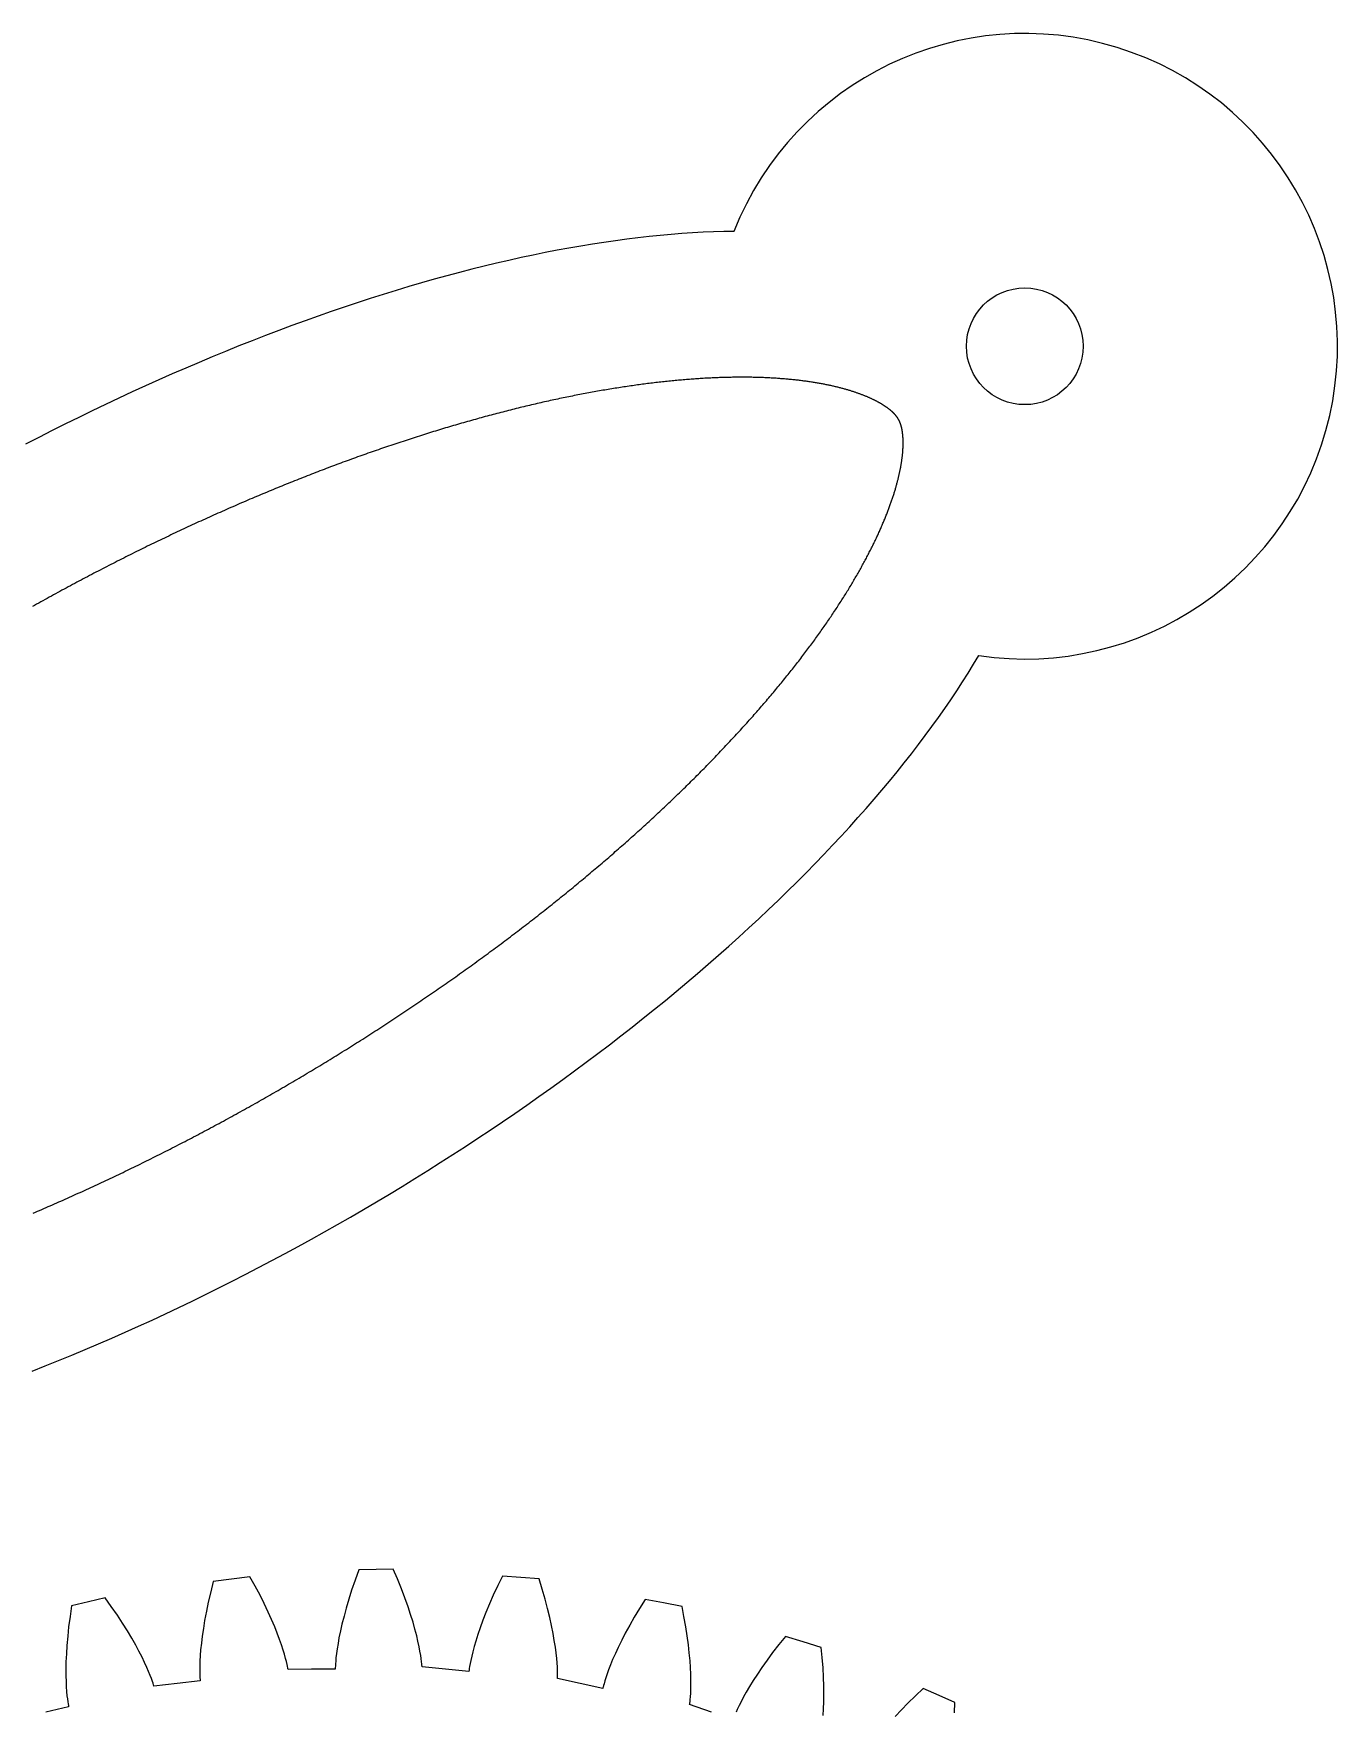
# Model space of a CAD drawing. Extents: x 0 to 210, y 0 to 154.
# Drawn here: x 142.1 to 204.7, y 73.4 to 153.9 of the extents above; entities that cross this region are included whole.
import ezdxf

# ---------------------------------------------------------------- set-up
doc = ezdxf.new("R2010")
doc.units = 0
doc.layers.get('0').update_dxf_attribs({"linetype": 'CONTINUOUS'})

msp = doc.modelspace()

# ---------------------------------------------------------------- linework, layer by layer
for points in [[(174.639, 73.368), (173.593, 73.73), (173.597, 73.759), (173.602, 73.788), (173.612, 73.875), (173.622, 73.962), (173.633, 74.108), (173.643, 74.254), (173.649, 74.459), (173.656, 74.663), (173.652, 74.927), (173.649, 75.19), (173.631, 75.511), (173.613, 75.832), (173.575, 76.211), (173.537, 76.589), (173.475, 77.023), (173.412, 77.458), (173.32, 77.946), (173.229, 78.435), (172.341, 78.599), (171.453, 78.763), (171.193, 78.34), (170.932, 77.916), (170.718, 77.533), (170.505, 77.15), (170.334, 76.81), (170.164, 76.47), (170.032, 76.176), (169.9, 75.883), (169.803, 75.638), (169.706, 75.394), (169.638, 75.2), (169.571, 75.007), (169.529, 74.867), (169.486, 74.727), (169.465, 74.642), (169.443, 74.557), (169.437, 74.528), (169.431, 74.5), (168.343, 74.739), (167.254, 74.979), (167.256, 75.009), (167.257, 75.039), (167.258, 75.129), (167.259, 75.219), (167.254, 75.37), (167.249, 75.521), (167.233, 75.731), (167.217, 75.941), (167.185, 76.21), (167.153, 76.479), (167.1, 76.806), (167.046, 77.133), (166.967, 77.517), (166.887, 77.9), (166.776, 78.338), (166.665, 78.776), (166.518, 79.267), (166.37, 79.757), (165.491, 79.825), (164.612, 79.893), (164.392, 79.431), (164.171, 78.969), (163.994, 78.553), (163.817, 78.137), (163.679, 77.771), (163.541, 77.404), (163.438, 77.089), (163.335, 76.775), (163.262, 76.513), (163.189, 76.252), (163.141, 76.047), (163.093, 75.842), (163.065, 75.694), (163.037, 75.546), (163.024, 75.456), (163.011, 75.367), (163.008, 75.337), (163.005, 75.307), (161.88, 75.422), (160.756, 75.537), (160.755, 75.568), (160.753, 75.598), (160.745, 75.688), (160.736, 75.779), (160.716, 75.929), (160.695, 76.079), (160.657, 76.288), (160.619, 76.496), (160.559, 76.762), (160.499, 77.028), (160.412, 77.35), (160.325, 77.672), (160.205, 78.047), (160.085, 78.422), (159.929, 78.849), (159.772, 79.275), (159.574, 79.751), (159.376, 80.226), (158.55, 80.204), (157.725, 80.183), (157.552, 79.697), (157.379, 79.212), (157.245, 78.778), (157.111, 78.344), (157.012, 77.963), (156.912, 77.582), (156.842, 77.256), (156.771, 76.93), (156.725, 76.662), (156.679, 76.393), (156.652, 76.182), (156.626, 75.972), (156.613, 75.821), (156.6, 75.67), (156.597, 75.579), (156.593, 75.489), (156.593, 75.458), (156.593, 75.428), (155.46, 75.422), (154.327, 75.415), (154.323, 75.444), (154.318, 75.474), (154.3, 75.561), (154.283, 75.649), (154.248, 75.794), (154.212, 75.938), (154.154, 76.138), (154.096, 76.338), (154.01, 76.592), (153.924, 76.846), (153.806, 77.151), (153.688, 77.457), (153.533, 77.811), (153.378, 78.166), (153.181, 78.567), (152.985, 78.968), (152.743, 79.412), (152.501, 79.856), (151.618, 79.741), (150.735, 79.625), (150.616, 79.134), (150.496, 78.642), (150.409, 78.204), (150.323, 77.766), (150.264, 77.383), (150.205, 77.001), (150.17, 76.675), (150.134, 76.35), (150.117, 76.083), (150.099, 75.815), (150.094, 75.607), (150.09, 75.399), (150.093, 75.25), (150.096, 75.101), (150.101, 75.012), (150.107, 74.923), (150.11, 74.893), (150.113, 74.864), (149.003, 74.733), (147.892, 74.603), (147.884, 74.632), (147.876, 74.661), (147.849, 74.747), (147.822, 74.833), (147.771, 74.974), (147.719, 75.116), (147.638, 75.31), (147.558, 75.504), (147.443, 75.749), (147.328, 75.994), (147.175, 76.287), (147.022, 76.581), (146.826, 76.918), (146.629, 77.256), (146.386, 77.636), (146.142, 78.015), (145.848, 78.433), (145.553, 78.85), (144.749, 78.656), (143.946, 78.462), (143.874, 77.956), (143.801, 77.451), (143.758, 77.002), (143.714, 76.553), (143.693, 76.163), (143.673, 75.772), (143.67, 75.442), (143.667, 75.111), (143.677, 74.841), (143.687, 74.57), (143.704, 74.361), (143.72, 74.151), (143.739, 74.002), (143.758, 73.853), (143.773, 73.764), (143.788, 73.675), (143.794, 73.645), (143.8, 73.616), (142.71, 73.361)], [(179.995, 73.21), (180.01, 73.53), (180.026, 73.851), (180.027, 74.23), (180.029, 74.609), (180.011, 75.047), (179.993, 75.484), (179.951, 75.978), (179.909, 76.472), (179.047, 76.733), (178.185, 76.993), (177.876, 76.605), (177.568, 76.217), (177.311, 75.862), (177.054, 75.508), (176.845, 75.191), (176.637, 74.875), (176.472, 74.599), (176.307, 74.324), (176.183, 74.093), (176.058, 73.861), (175.97, 73.678), (175.881, 73.494), (175.823, 73.36)], [(186.306, 73.328), (186.313, 73.834), (185.557, 74.165), (184.801, 74.495), (184.435, 74.146), (184.069, 73.797), (183.76, 73.474), (183.452, 73.151)]]:
    msp.add_lwpolyline(points)
for points in [[(175.722, 144.391, 0), (175.233, 144.383, 0), (174.738, 144.368, 0), (174.237, 144.347, 0), (173.731, 144.319, 0), (173.218, 144.284, 0), (172.7, 144.244, 0), (172.177, 144.196, 0), (171.648, 144.143, 0), (171.114, 144.083, 0), (170.575, 144.016, 0), (170.03, 143.943, 0), (169.481, 143.863, 0), (168.927, 143.778, 0), (168.368, 143.685, 0), (167.805, 143.587, 0), (167.237, 143.482, 0), (166.665, 143.371, 0), (166.088, 143.253, 0), (165.508, 143.13, 0), (164.924, 143, 0), (164.335, 142.864, 0), (163.744, 142.721, 0), (163.148, 142.573, 0), (162.549, 142.418, 0), (161.947, 142.258, 0), (161.342, 142.091, 0), (160.733, 141.918, 0), (160.122, 141.74, 0), (159.508, 141.555, 0), (158.891, 141.365, 0), (158.272, 141.168, 0), (157.651, 140.966, 0), (157.027, 140.758, 0), (156.401, 140.545, 0), (155.773, 140.325, 0), (155.143, 140.101, 0), (154.512, 139.87, 0), (153.879, 139.634, 0), (153.244, 139.393, 0), (152.609, 139.146, 0), (151.972, 138.894, 0), (151.334, 138.636, 0), (150.695, 138.373, 0), (150.056, 138.105, 0), (149.416, 137.832, 0), (148.775, 137.554, 0), (148.134, 137.271, 0), (147.493, 136.983, 0), (146.852, 136.69, 0), (146.211, 136.392, 0), (145.571, 136.089, 0), (144.93, 135.782, 0), (144.291, 135.47, 0), (143.651, 135.153, 0), (143.013, 134.832, 0), (142.376, 134.506, 0), (141.739, 134.177, 0)], [(142.102, 97.302, 0), (142.205, 97.346, 0), (142.307, 97.39, 0), (142.409, 97.433, 0), (142.512, 97.478, 0), (142.614, 97.522, 0), (142.717, 97.566, 0), (142.819, 97.611, 0), (142.921, 97.655, 0), (143.024, 97.7, 0), (143.126, 97.745, 0), (143.229, 97.79, 0), (143.331, 97.835, 0), (143.434, 97.881, 0), (143.537, 97.926, 0), (143.639, 97.972, 0), (143.742, 98.017, 0), (143.844, 98.063, 0), (143.947, 98.109, 0), (144.05, 98.156, 0), (144.152, 98.202, 0), (144.255, 98.249, 0), (144.358, 98.295, 0), (144.461, 98.342, 0), (144.563, 98.389, 0), (144.666, 98.436, 0), (144.769, 98.483, 0), (144.871, 98.53, 0), (144.974, 98.578, 0), (145.077, 98.625, 0), (145.18, 98.673, 0), (145.282, 98.721, 0), (145.385, 98.769, 0), (145.488, 98.817, 0), (145.591, 98.865, 0), (145.693, 98.914, 0), (145.796, 98.962, 0), (145.899, 99.011, 0), (146.002, 99.06, 0), (146.105, 99.109, 0), (146.207, 99.158, 0), (146.31, 99.207, 0), (146.413, 99.256, 0), (146.516, 99.306, 0), (146.618, 99.355, 0), (146.721, 99.405, 0), (146.824, 99.455, 0), (146.927, 99.505, 0), (147.029, 99.555, 0), (147.132, 99.605, 0), (147.235, 99.655, 0), (147.337, 99.706, 0), (147.44, 99.757, 0), (147.543, 99.807, 0), (147.645, 99.858, 0), (147.748, 99.909, 0), (147.851, 99.96, 0), (147.953, 100.012, 0), (148.056, 100.063, 0), (148.158, 100.114, 0), (148.261, 100.166, 0), (148.363, 100.218, 0), (148.466, 100.27, 0), (148.569, 100.322, 0), (148.671, 100.374, 0), (148.773, 100.426, 0), (148.876, 100.478, 0), (148.978, 100.531, 0), (149.081, 100.584, 0), (149.183, 100.636, 0), (149.285, 100.689, 0), (149.388, 100.742, 0), (149.49, 100.795, 0), (149.592, 100.848, 0), (149.694, 100.902, 0), (149.797, 100.955, 0), (149.899, 101.009, 0), (150.001, 101.062, 0), (150.103, 101.116, 0), (150.205, 101.17, 0), (150.307, 101.224, 0), (150.409, 101.278, 0), (150.511, 101.333, 0), (150.613, 101.387, 0), (150.715, 101.442, 0), (150.817, 101.496, 0), (150.919, 101.551, 0), (151.02, 101.606, 0), (151.122, 101.661, 0), (151.224, 101.716, 0), (151.326, 101.771, 0), (151.427, 101.827, 0), (151.529, 101.882, 0), (151.63, 101.938, 0), (151.732, 101.993, 0), (151.833, 102.049, 0), (151.935, 102.105, 0), (152.036, 102.161, 0), (152.137, 102.217, 0), (152.239, 102.273, 0), (152.34, 102.329, 0), (152.441, 102.386, 0), (152.542, 102.442, 0), (152.643, 102.499, 0), (152.744, 102.556, 0), (152.845, 102.613, 0), (152.946, 102.67, 0), (153.047, 102.727, 0), (153.148, 102.784, 0), (153.249, 102.841, 0), (153.349, 102.899, 0), (153.45, 102.956, 0), (153.551, 103.014, 0), (153.651, 103.072, 0), (153.752, 103.129, 0), (153.852, 103.187, 0), (153.952, 103.245, 0), (154.053, 103.304, 0), (154.153, 103.362, 0), (154.253, 103.42, 0), (154.353, 103.479, 0), (154.453, 103.537, 0), (154.553, 103.596, 0), (154.653, 103.655, 0), (154.753, 103.713, 0), (154.853, 103.772, 0), (154.952, 103.831, 0), (155.052, 103.891, 0), (155.152, 103.95, 0), (155.251, 104.009, 0), (155.35, 104.069, 0), (155.45, 104.128, 0), (155.549, 104.188, 0), (155.648, 104.248, 0), (155.747, 104.307, 0), (155.847, 104.367, 0), (155.946, 104.427, 0), (156.044, 104.488, 0), (156.143, 104.548, 0), (156.242, 104.608, 0), (156.341, 104.668, 0), (156.439, 104.729, 0), (156.538, 104.79, 0), (156.636, 104.85, 0), (156.735, 104.911, 0), (156.833, 104.972, 0), (156.931, 105.033, 0), (157.029, 105.094, 0), (157.127, 105.155, 0), (157.225, 105.216, 0), (157.323, 105.277, 0), (157.421, 105.339, 0), (157.519, 105.4, 0), (157.616, 105.462, 0), (157.714, 105.523, 0), (157.811, 105.585, 0), (157.909, 105.647, 0), (158.006, 105.709, 0), (158.103, 105.771, 0), (158.2, 105.833, 0), (158.297, 105.895, 0), (158.394, 105.957, 0), (158.491, 106.02, 0), (158.588, 106.082, 0), (158.684, 106.145, 0), (158.781, 106.207, 0), (158.877, 106.27, 0), (158.973, 106.333, 0), (159.07, 106.395, 0), (159.166, 106.458, 0), (159.262, 106.521, 0), (159.358, 106.584, 0), (159.454, 106.647, 0), (159.549, 106.711, 0), (159.645, 106.774, 0), (159.741, 106.837, 0), (159.836, 106.901, 0), (159.931, 106.964, 0), (160.027, 107.028, 0), (160.122, 107.091, 0), (160.217, 107.155, 0), (160.312, 107.219, 0), (160.406, 107.283, 0), (160.501, 107.347, 0), (160.596, 107.411, 0), (160.69, 107.475, 0), (160.785, 107.539, 0), (160.879, 107.603, 0), (160.973, 107.667, 0), (161.067, 107.732, 0), (161.161, 107.796, 0), (161.255, 107.861, 0), (161.348, 107.925, 0), (161.442, 107.99, 0), (161.535, 108.055, 0), (161.629, 108.119, 0), (161.722, 108.184, 0), (161.815, 108.249, 0), (161.908, 108.314, 0), (162.001, 108.379, 0), (162.094, 108.444, 0), (162.186, 108.509, 0), (162.279, 108.575, 0), (162.371, 108.64, 0), (162.464, 108.705, 0), (162.556, 108.771, 0), (162.648, 108.836, 0), (162.74, 108.902, 0), (162.832, 108.967, 0), (162.923, 109.033, 0), (163.015, 109.099, 0), (163.106, 109.164, 0), (163.197, 109.23, 0), (163.289, 109.296, 0), (163.38, 109.362, 0), (163.47, 109.428, 0), (163.561, 109.494, 0), (163.652, 109.56, 0), (163.742, 109.626, 0), (163.833, 109.693, 0), (163.923, 109.759, 0), (164.013, 109.825, 0), (164.103, 109.892, 0), (164.193, 109.958, 0), (164.282, 110.025, 0), (164.372, 110.091, 0), (164.461, 110.158, 0), (164.551, 110.224, 0), (164.64, 110.291, 0), (164.729, 110.358, 0), (164.818, 110.425, 0), (164.906, 110.492, 0), (164.995, 110.558, 0), (165.083, 110.625, 0), (165.172, 110.692, 0), (165.26, 110.759, 0), (165.348, 110.827, 0), (165.436, 110.894, 0), (165.523, 110.961, 0), (165.611, 111.028, 0), (165.698, 111.095, 0), (165.786, 111.163, 0), (165.873, 111.23, 0), (165.96, 111.297, 0), (166.047, 111.365, 0), (166.133, 111.432, 0), (166.22, 111.5, 0), (166.306, 111.567, 0), (166.392, 111.635, 0), (166.478, 111.703, 0), (166.564, 111.77, 0), (166.65, 111.838, 0), (166.736, 111.906, 0), (166.821, 111.974, 0), (166.907, 112.041, 0), (166.992, 112.109, 0), (167.077, 112.177, 0), (167.162, 112.245, 0), (167.246, 112.313, 0), (167.331, 112.381, 0), (167.415, 112.449, 0), (167.499, 112.517, 0), (167.583, 112.585, 0), (167.667, 112.653, 0), (167.751, 112.721, 0), (167.835, 112.79, 0), (167.918, 112.858, 0), (168.001, 112.926, 0), (168.084, 112.994, 0), (168.167, 113.062, 0), (168.25, 113.131, 0), (168.333, 113.199, 0), (168.415, 113.267, 0), (168.497, 113.336, 0), (168.579, 113.404, 0), (168.661, 113.473, 0), (168.743, 113.541, 0), (168.825, 113.61, 0), (168.906, 113.678, 0), (168.987, 113.747, 0), (169.068, 113.815, 0), (169.149, 113.884, 0), (169.23, 113.952, 0), (169.311, 114.021, 0), (169.391, 114.09, 0), (169.471, 114.158, 0), (169.551, 114.227, 0), (169.631, 114.296, 0), (169.711, 114.364, 0), (169.79, 114.433, 0), (169.87, 114.502, 0), (169.949, 114.57, 0), (170.028, 114.639, 0), (170.107, 114.708, 0), (170.185, 114.777, 0), (170.264, 114.845, 0), (170.342, 114.914, 0), (170.42, 114.983, 0), (170.498, 115.052, 0), (170.576, 115.121, 0), (170.653, 115.189, 0), (170.73, 115.258, 0), (170.808, 115.327, 0), (170.885, 115.396, 0), (170.961, 115.465, 0), (171.038, 115.534, 0), (171.114, 115.603, 0), (171.191, 115.671, 0), (171.267, 115.74, 0), (171.343, 115.809, 0), (171.418, 115.878, 0), (171.494, 115.947, 0), (171.569, 116.016, 0), (171.644, 116.085, 0), (171.719, 116.154, 0), (171.794, 116.223, 0), (171.868, 116.292, 0), (171.943, 116.36, 0), (172.017, 116.429, 0), (172.091, 116.498, 0), (172.165, 116.567, 0), (172.238, 116.636, 0), (172.311, 116.705, 0), (172.385, 116.774, 0), (172.458, 116.843, 0), (172.53, 116.912, 0), (172.603, 116.98, 0), (172.675, 117.049, 0), (172.748, 117.118, 0), (172.82, 117.187, 0), (172.891, 117.256, 0), (172.963, 117.325, 0), (173.034, 117.393, 0), (173.105, 117.462, 0), (173.176, 117.531, 0), (173.247, 117.6, 0), (173.318, 117.669, 0), (173.388, 117.737, 0), (173.458, 117.806, 0), (173.528, 117.875, 0), (173.598, 117.944, 0), (173.667, 118.012, 0), (173.737, 118.081, 0), (173.806, 118.15, 0), (173.875, 118.218, 0), (173.943, 118.287, 0), (174.012, 118.356, 0), (174.08, 118.424, 0), (174.148, 118.493, 0), (174.216, 118.561, 0), (174.284, 118.63, 0), (174.351, 118.698, 0), (174.418, 118.767, 0), (174.485, 118.835, 0), (174.552, 118.904, 0), (174.619, 118.972, 0), (174.685, 119.04, 0), (174.751, 119.109, 0), (174.817, 119.177, 0), (174.883, 119.245, 0), (174.949, 119.314, 0), (175.014, 119.382, 0), (175.079, 119.45, 0), (175.144, 119.518, 0), (175.209, 119.586, 0), (175.273, 119.655, 0), (175.337, 119.723, 0), (175.401, 119.791, 0), (175.465, 119.859, 0), (175.529, 119.927, 0), (175.592, 119.995, 0), (175.655, 120.062, 0), (175.718, 120.13, 0), (175.781, 120.198, 0), (175.843, 120.266, 0), (175.905, 120.334, 0), (175.967, 120.401, 0), (176.029, 120.469, 0), (176.091, 120.537, 0), (176.152, 120.604, 0), (176.213, 120.672, 0), (176.274, 120.739, 0), (176.335, 120.807, 0), (176.395, 120.874, 0), (176.455, 120.941, 0), (176.515, 121.009, 0), (176.575, 121.076, 0), (176.635, 121.143, 0), (176.694, 121.21, 0), (176.753, 121.277, 0), (176.812, 121.344, 0), (176.871, 121.411, 0), (176.929, 121.478, 0), (176.987, 121.545, 0), (177.045, 121.612, 0), (177.103, 121.679, 0), (177.16, 121.745, 0), (177.218, 121.812, 0), (177.275, 121.879, 0), (177.331, 121.945, 0), (177.388, 122.012, 0), (177.444, 122.078, 0), (177.5, 122.144, 0), (177.556, 122.211, 0), (177.612, 122.277, 0), (177.667, 122.343, 0), (177.722, 122.409, 0), (177.777, 122.475, 0), (177.832, 122.541, 0), (177.886, 122.607, 0), (177.941, 122.673, 0), (177.994, 122.739, 0), (178.048, 122.804, 0), (178.102, 122.87, 0), (178.155, 122.936, 0), (178.208, 123.001, 0), (178.261, 123.067, 0), (178.313, 123.132, 0), (178.365, 123.197, 0), (178.417, 123.262, 0), (178.469, 123.328, 0), (178.521, 123.393, 0), (178.572, 123.458, 0), (178.623, 123.523, 0), (178.674, 123.587, 0), (178.725, 123.652, 0), (178.775, 123.717, 0), (178.825, 123.781, 0), (178.875, 123.846, 0), (178.924, 123.91, 0), (178.974, 123.975, 0), (179.023, 124.039, 0), (179.072, 124.103, 0), (179.12, 124.167, 0), (179.169, 124.231, 0), (179.217, 124.295, 0), (179.264, 124.359, 0), (179.312, 124.423, 0), (179.359, 124.487, 0), (179.407, 124.55, 0), (179.453, 124.614, 0), (179.5, 124.677, 0), (179.546, 124.741, 0), (179.592, 124.804, 0), (179.638, 124.867, 0), (179.684, 124.93, 0), (179.729, 124.993, 0), (179.774, 125.056, 0), (179.819, 125.119, 0), (179.864, 125.181, 0), (179.908, 125.244, 0), (179.952, 125.306, 0), (179.996, 125.369, 0), (180.04, 125.431, 0), (180.083, 125.493, 0), (180.126, 125.555, 0), (180.169, 125.617, 0), (180.211, 125.679, 0), (180.254, 125.74, 0), (180.296, 125.802, 0), (180.338, 125.864, 0), (180.379, 125.925, 0), (180.42, 125.986, 0), (180.461, 126.047, 0), (180.502, 126.109, 0), (180.543, 126.169, 0), (180.583, 126.23, 0), (180.623, 126.291, 0), (180.663, 126.352, 0), (180.702, 126.412, 0), (180.742, 126.472, 0), (180.781, 126.533, 0), (180.819, 126.593, 0), (180.858, 126.653, 0), (180.896, 126.713, 0), (180.934, 126.772, 0), (180.972, 126.832, 0), (181.009, 126.891, 0), (181.047, 126.951, 0), (181.084, 127.01, 0), (181.12, 127.069, 0), (181.157, 127.128, 0), (181.193, 127.187, 0), (181.229, 127.246, 0), (181.264, 127.304, 0), (181.3, 127.363, 0), (181.335, 127.421, 0), (181.37, 127.479, 0), (181.405, 127.537, 0), (181.439, 127.595, 0), (181.473, 127.653, 0), (181.507, 127.711, 0), (181.541, 127.768, 0), (181.574, 127.825, 0), (181.607, 127.883, 0), (181.64, 127.94, 0), (181.672, 127.996, 0), (181.705, 128.053, 0), (181.737, 128.11, 0), (181.768, 128.166, 0), (181.8, 128.223, 0), (181.831, 128.279, 0), (181.862, 128.335, 0), (181.893, 128.391, 0), (181.923, 128.446, 0), (181.954, 128.502, 0), (181.984, 128.557, 0), (182.013, 128.613, 0), (182.043, 128.668, 0), (182.072, 128.723, 0), (182.101, 128.777, 0), (182.129, 128.832, 0), (182.158, 128.886, 0), (182.186, 128.941, 0), (182.214, 128.995, 0), (182.241, 129.049, 0), (182.269, 129.103, 0), (182.296, 129.156, 0), (182.323, 129.21, 0), (182.349, 129.263, 0), (182.376, 129.316, 0), (182.402, 129.369, 0), (182.427, 129.422, 0), (182.453, 129.474, 0), (182.478, 129.527, 0), (182.503, 129.579, 0), (182.528, 129.631, 0), (182.552, 129.683, 0), (182.577, 129.734, 0), (182.601, 129.786, 0), (182.624, 129.837, 0), (182.648, 129.888, 0), (182.671, 129.939, 0), (182.694, 129.99, 0), (182.717, 130.041, 0), (182.739, 130.091, 0), (182.761, 130.141, 0), (182.783, 130.191, 0), (182.805, 130.241, 0), (182.827, 130.291, 0), (182.848, 130.34, 0), (182.869, 130.389, 0), (182.89, 130.438, 0), (182.91, 130.487, 0), (182.93, 130.536, 0), (182.95, 130.584, 0), (182.97, 130.632, 0), (182.989, 130.68, 0), (183.009, 130.728, 0), (183.028, 130.776, 0), (183.046, 130.823, 0), (183.065, 130.87, 0), (183.083, 130.917, 0), (183.101, 130.964, 0), (183.119, 131.01, 0), (183.137, 131.057, 0), (183.154, 131.103, 0), (183.171, 131.149, 0), (183.188, 131.194, 0), (183.204, 131.24, 0), (183.221, 131.285, 0), (183.237, 131.33, 0), (183.253, 131.375, 0), (183.268, 131.419, 0), (183.283, 131.464, 0), (183.299, 131.508, 0), (183.313, 131.552, 0), (183.328, 131.595, 0), (183.343, 131.639, 0), (183.357, 131.682, 0), (183.371, 131.725, 0), (183.384, 131.768, 0), (183.398, 131.81, 0), (183.411, 131.852, 0), (183.424, 131.894, 0), (183.437, 131.936, 0), (183.449, 131.978, 0), (183.462, 132.019, 0), (183.474, 132.06, 0), (183.486, 132.101, 0), (183.497, 132.142, 0), (183.509, 132.182, 0), (183.52, 132.222, 0), (183.531, 132.262, 0), (183.541, 132.301, 0), (183.552, 132.341, 0), (183.562, 132.38, 0), (183.572, 132.419, 0), (183.582, 132.457, 0), (183.592, 132.495, 0), (183.601, 132.533, 0), (183.61, 132.571, 0), (183.619, 132.609, 0), (183.628, 132.646, 0), (183.637, 132.683, 0), (183.645, 132.72, 0), (183.653, 132.756, 0), (183.661, 132.793, 0), (183.669, 132.829, 0), (183.677, 132.864, 0), (183.684, 132.9, 0), (183.691, 132.935, 0), (183.698, 132.97, 0), (183.705, 133.005, 0), (183.711, 133.039, 0), (183.718, 133.073, 0), (183.724, 133.107, 0), (183.73, 133.141, 0), (183.736, 133.174, 0), (183.742, 133.207, 0), (183.747, 133.24, 0), (183.752, 133.272, 0), (183.758, 133.305, 0), (183.762, 133.337, 0), (183.767, 133.368, 0), (183.772, 133.4, 0), (183.776, 133.431, 0), (183.781, 133.462, 0), (183.785, 133.492, 0), (183.788, 133.523, 0), (183.792, 133.553, 0), (183.796, 133.583, 0), (183.799, 133.612, 0), (183.802, 133.641, 0), (183.806, 133.67, 0), (183.808, 133.699, 0), (183.811, 133.727, 0), (183.814, 133.755, 0), (183.816, 133.783, 0), (183.819, 133.81, 0), (183.821, 133.838, 0), (183.823, 133.864, 0), (183.825, 133.891, 0), (183.826, 133.917, 0), (183.828, 133.943, 0), (183.829, 133.969, 0), (183.831, 133.995, 0), (183.832, 134.02, 0), (183.833, 134.045, 0), (183.834, 134.069, 0), (183.835, 134.094, 0), (183.835, 134.118, 0), (183.836, 134.142, 0), (183.836, 134.165, 0), (183.837, 134.188, 0), (183.837, 134.211, 0), (183.837, 134.234, 0), (183.837, 134.257, 0), (183.837, 134.279, 0), (183.837, 134.301, 0), (183.836, 134.322, 0), (183.836, 134.344, 0), (183.836, 134.365, 0), (183.835, 134.385, 0), (183.834, 134.406, 0), (183.833, 134.426, 0), (183.832, 134.446, 0), (183.831, 134.466, 0), (183.83, 134.485, 0), (183.829, 134.505, 0), (183.828, 134.524, 0), (183.827, 134.542, 0), (183.825, 134.561, 0), (183.824, 134.579, 0), (183.822, 134.597, 0), (183.821, 134.615, 0), (183.819, 134.632, 0), (183.817, 134.649, 0), (183.815, 134.666, 0), (183.813, 134.683, 0), (183.812, 134.699, 0), (183.81, 134.715, 0), (183.807, 134.731, 0), (183.805, 134.747, 0), (183.803, 134.762, 0), (183.801, 134.777, 0), (183.799, 134.792, 0), (183.796, 134.807, 0), (183.794, 134.821, 0), (183.792, 134.835, 0), (183.789, 134.849, 0), (183.787, 134.863, 0), (183.784, 134.877, 0), (183.782, 134.89, 0), (183.779, 134.903, 0), (183.777, 134.916, 0), (183.774, 134.928, 0), (183.771, 134.941, 0), (183.769, 134.953, 0), (183.766, 134.965, 0), (183.763, 134.977, 0), (183.76, 134.989, 0), (183.758, 135, 0), (183.755, 135.011, 0), (183.752, 135.022, 0), (183.749, 135.033, 0), (183.746, 135.044, 0), (183.743, 135.054, 0), (183.74, 135.065, 0), (183.738, 135.075, 0), (183.735, 135.085, 0), (183.732, 135.095, 0), (183.729, 135.105, 0), (183.726, 135.114, 0), (183.723, 135.123, 0), (183.719, 135.133, 0), (183.716, 135.142, 0), (183.713, 135.151, 0), (183.71, 135.159, 0), (183.707, 135.168, 0), (183.704, 135.177, 0), (183.701, 135.185, 0), (183.698, 135.193, 0), (183.695, 135.201, 0), (183.692, 135.209, 0), (183.688, 135.217, 0), (183.685, 135.225, 0), (183.682, 135.233, 0), (183.679, 135.24, 0), (183.676, 135.248, 0), (183.673, 135.255, 0), (183.67, 135.263, 0), (183.666, 135.27, 0), (183.663, 135.277, 0), (183.66, 135.284, 0), (183.657, 135.291, 0), (183.653, 135.298, 0), (183.65, 135.305, 0), (183.647, 135.312, 0), (183.644, 135.318, 0), (183.64, 135.325, 0), (183.637, 135.332, 0), (183.634, 135.338, 0), (183.63, 135.345, 0), (183.627, 135.351, 0), (183.623, 135.357, 0), (183.62, 135.364, 0), (183.616, 135.37, 0), (183.612, 135.376, 0), (183.609, 135.383, 0), (183.605, 135.389, 0), (183.601, 135.395, 0), (183.598, 135.402, 0), (183.594, 135.408, 0), (183.59, 135.414, 0), (183.586, 135.42, 0), (183.582, 135.426, 0), (183.578, 135.433, 0), (183.574, 135.439, 0), (183.57, 135.445, 0), (183.565, 135.451, 0), (183.561, 135.458, 0), (183.557, 135.464, 0), (183.552, 135.47, 0), (183.548, 135.476, 0), (183.543, 135.483, 0), (183.539, 135.489, 0), (183.534, 135.496, 0), (183.529, 135.502, 0), (183.524, 135.508, 0), (183.519, 135.515, 0), (183.514, 135.522, 0), (183.509, 135.528, 0), (183.504, 135.535, 0), (183.498, 135.542, 0), (183.493, 135.548, 0), (183.487, 135.555, 0), (183.482, 135.562, 0), (183.476, 135.569, 0), (183.47, 135.576, 0), (183.464, 135.583, 0), (183.457, 135.59, 0), (183.451, 135.598, 0), (183.445, 135.605, 0), (183.438, 135.612, 0), (183.431, 135.619, 0), (183.424, 135.627, 0), (183.417, 135.634, 0), (183.41, 135.642, 0), (183.403, 135.65, 0), (183.395, 135.657, 0), (183.388, 135.665, 0), (183.38, 135.673, 0), (183.372, 135.681, 0), (183.364, 135.689, 0), (183.355, 135.697, 0), (183.347, 135.705, 0), (183.338, 135.713, 0), (183.329, 135.721, 0), (183.32, 135.73, 0), (183.311, 135.738, 0), (183.302, 135.747, 0), (183.292, 135.755, 0), (183.282, 135.764, 0), (183.272, 135.773, 0), (183.262, 135.781, 0), (183.251, 135.79, 0), (183.241, 135.799, 0), (183.23, 135.808, 0), (183.219, 135.818, 0), (183.207, 135.827, 0), (183.196, 135.836, 0), (183.184, 135.846, 0), (183.172, 135.855, 0), (183.16, 135.865, 0), (183.147, 135.874, 0), (183.135, 135.884, 0), (183.122, 135.894, 0), (183.108, 135.904, 0), (183.095, 135.914, 0), (183.081, 135.924, 0), (183.067, 135.934, 0), (183.053, 135.944, 0), (183.039, 135.954, 0), (183.024, 135.965, 0), (183.009, 135.975, 0), (182.994, 135.985, 0), (182.978, 135.996, 0), (182.962, 136.006, 0), (182.946, 136.017, 0), (182.93, 136.028, 0), (182.914, 136.038, 0), (182.897, 136.049, 0), (182.88, 136.06, 0), (182.862, 136.071, 0), (182.844, 136.082, 0), (182.827, 136.093, 0), (182.808, 136.104, 0), (182.79, 136.115, 0), (182.771, 136.126, 0), (182.752, 136.137, 0), (182.732, 136.148, 0), (182.713, 136.16, 0), (182.693, 136.171, 0), (182.672, 136.182, 0), (182.652, 136.194, 0), (182.631, 136.205, 0), (182.61, 136.216, 0), (182.588, 136.228, 0), (182.566, 136.239, 0), (182.544, 136.251, 0), (182.522, 136.263, 0), (182.499, 136.274, 0), (182.476, 136.286, 0), (182.452, 136.298, 0), (182.429, 136.309, 0), (182.405, 136.321, 0), (182.38, 136.333, 0), (182.355, 136.344, 0), (182.33, 136.356, 0), (182.305, 136.368, 0), (182.28, 136.38, 0), (182.254, 136.391, 0), (182.227, 136.403, 0), (182.201, 136.415, 0), (182.174, 136.427, 0), (182.147, 136.439, 0), (182.119, 136.45, 0), (182.091, 136.462, 0), (182.063, 136.474, 0), (182.035, 136.486, 0), (182.006, 136.497, 0), (181.977, 136.509, 0), (181.947, 136.521, 0), (181.917, 136.533, 0), (181.887, 136.544, 0), (181.857, 136.556, 0), (181.826, 136.568, 0), (181.795, 136.579, 0), (181.763, 136.591, 0), (181.732, 136.603, 0), (181.7, 136.614, 0), (181.667, 136.626, 0), (181.634, 136.637, 0), (181.601, 136.649, 0), (181.568, 136.66, 0), (181.534, 136.672, 0), (181.5, 136.683, 0), (181.466, 136.694, 0), (181.431, 136.706, 0), (181.396, 136.717, 0), (181.361, 136.728, 0), (181.325, 136.739, 0), (181.289, 136.751, 0), (181.252, 136.762, 0), (181.216, 136.773, 0), (181.179, 136.784, 0), (181.141, 136.795, 0), (181.104, 136.805, 0), (181.065, 136.816, 0), (181.027, 136.827, 0), (180.988, 136.838, 0), (180.949, 136.848, 0), (180.91, 136.859, 0), (180.87, 136.869, 0), (180.83, 136.88, 0), (180.79, 136.89, 0), (180.75, 136.9, 0), (180.709, 136.911, 0), (180.667, 136.921, 0), (180.626, 136.931, 0), (180.584, 136.941, 0), (180.542, 136.951, 0), (180.499, 136.961, 0), (180.456, 136.97, 0), (180.413, 136.98, 0), (180.369, 136.99, 0), (180.326, 136.999, 0), (180.281, 137.009, 0), (180.237, 137.018, 0), (180.192, 137.027, 0), (180.147, 137.036, 0), (180.102, 137.046, 0), (180.056, 137.055, 0), (180.01, 137.063, 0), (179.963, 137.072, 0), (179.917, 137.081, 0), (179.87, 137.09, 0), (179.822, 137.098, 0), (179.775, 137.106, 0), (179.727, 137.115, 0), (179.679, 137.123, 0), (179.63, 137.131, 0), (179.581, 137.139, 0), (179.532, 137.147, 0), (179.483, 137.155, 0), (179.433, 137.162, 0), (179.383, 137.17, 0), (179.332, 137.177, 0), (179.282, 137.185, 0), (179.231, 137.192, 0), (179.179, 137.199, 0), (179.128, 137.206, 0), (179.076, 137.213, 0), (179.023, 137.22, 0), (178.971, 137.226, 0), (178.918, 137.233, 0), (178.865, 137.239, 0), (178.812, 137.246, 0), (178.758, 137.252, 0), (178.704, 137.258, 0), (178.65, 137.264, 0), (178.595, 137.27, 0), (178.54, 137.275, 0), (178.485, 137.281, 0), (178.43, 137.286, 0), (178.374, 137.292, 0), (178.318, 137.297, 0), (178.261, 137.302, 0), (178.205, 137.307, 0), (178.148, 137.312, 0), (178.091, 137.316, 0), (178.033, 137.321, 0), (177.976, 137.325, 0), (177.918, 137.33, 0), (177.859, 137.334, 0), (177.801, 137.338, 0), (177.742, 137.342, 0), (177.683, 137.345, 0), (177.623, 137.349, 0), (177.564, 137.353, 0), (177.504, 137.356, 0), (177.443, 137.359, 0), (177.383, 137.362, 0), (177.322, 137.365, 0), (177.261, 137.368, 0), (177.2, 137.37, 0), (177.138, 137.373, 0), (177.076, 137.375, 0), (177.014, 137.378, 0), (176.951, 137.38, 0), (176.889, 137.382, 0), (176.826, 137.383, 0), (176.763, 137.385, 0), (176.699, 137.386, 0), (176.635, 137.388, 0), (176.571, 137.389, 0), (176.507, 137.39, 0), (176.443, 137.391, 0), (176.378, 137.392, 0), (176.313, 137.392, 0), (176.247, 137.393, 0), (176.182, 137.393, 0), (176.116, 137.393, 0), (176.05, 137.393, 0), (175.984, 137.393, 0), (175.917, 137.393, 0), (175.85, 137.392, 0), (175.783, 137.391, 0), (175.716, 137.391, 0), (175.648, 137.39, 0), (175.58, 137.388, 0), (175.512, 137.387, 0), (175.444, 137.386, 0), (175.375, 137.384, 0), (175.307, 137.382, 0), (175.238, 137.38, 0), (175.168, 137.378, 0), (175.099, 137.376, 0), (175.029, 137.374, 0), (174.959, 137.371, 0), (174.889, 137.368, 0), (174.818, 137.366, 0), (174.748, 137.363, 0), (174.677, 137.359, 0), (174.605, 137.356, 0), (174.534, 137.353, 0), (174.462, 137.349, 0), (174.39, 137.345, 0), (174.318, 137.341, 0), (174.246, 137.337, 0), (174.173, 137.333, 0), (174.1, 137.328, 0), (174.027, 137.323, 0), (173.954, 137.319, 0), (173.881, 137.314, 0), (173.807, 137.308, 0), (173.733, 137.303, 0), (173.659, 137.298, 0), (173.584, 137.292, 0), (173.51, 137.286, 0), (173.435, 137.28, 0), (173.36, 137.274, 0), (173.285, 137.268, 0), (173.209, 137.261, 0), (173.133, 137.255, 0), (173.058, 137.248, 0), (172.981, 137.241, 0), (172.905, 137.234, 0), (172.829, 137.227, 0), (172.752, 137.219, 0), (172.675, 137.212, 0), (172.598, 137.204, 0), (172.52, 137.196, 0), (172.443, 137.188, 0), (172.365, 137.179, 0), (172.287, 137.171, 0), (172.209, 137.162, 0), (172.13, 137.153, 0), (172.051, 137.144, 0), (171.973, 137.135, 0), (171.894, 137.126, 0), (171.814, 137.116, 0), (171.735, 137.107, 0), (171.655, 137.097, 0), (171.575, 137.087, 0), (171.495, 137.077, 0), (171.415, 137.066, 0), (171.335, 137.056, 0), (171.254, 137.045, 0), (171.173, 137.034, 0), (171.092, 137.023, 0), (171.011, 137.012, 0), (170.93, 137.001, 0), (170.848, 136.989, 0), (170.767, 136.977, 0), (170.685, 136.965, 0), (170.602, 136.953, 0), (170.52, 136.941, 0), (170.438, 136.929, 0), (170.355, 136.916, 0), (170.272, 136.903, 0), (170.189, 136.89, 0), (170.106, 136.877, 0), (170.022, 136.864, 0), (169.939, 136.85, 0), (169.855, 136.837, 0), (169.771, 136.823, 0), (169.687, 136.809, 0), (169.603, 136.795, 0), (169.518, 136.78, 0), (169.434, 136.766, 0), (169.349, 136.751, 0), (169.264, 136.736, 0), (169.179, 136.721, 0), (169.093, 136.706, 0), (169.008, 136.691, 0), (168.922, 136.675, 0), (168.836, 136.66, 0), (168.75, 136.644, 0), (168.664, 136.628, 0), (168.578, 136.611, 0), (168.491, 136.595, 0), (168.404, 136.578, 0), (168.318, 136.562, 0), (168.231, 136.545, 0), (168.143, 136.528, 0), (168.056, 136.51, 0), (167.969, 136.493, 0), (167.881, 136.475, 0), (167.793, 136.458, 0), (167.705, 136.44, 0), (167.617, 136.421, 0), (167.529, 136.403, 0), (167.44, 136.385, 0), (167.352, 136.366, 0), (167.263, 136.347, 0), (167.174, 136.328, 0), (167.085, 136.309, 0), (166.996, 136.29, 0), (166.907, 136.27, 0), (166.817, 136.25, 0), (166.727, 136.231, 0), (166.638, 136.211, 0), (166.548, 136.19, 0), (166.458, 136.17, 0), (166.368, 136.149, 0), (166.277, 136.129, 0), (166.187, 136.108, 0), (166.096, 136.087, 0), (166.005, 136.065, 0), (165.914, 136.044, 0), (165.823, 136.022, 0), (165.732, 136.001, 0), (165.641, 135.979, 0), (165.549, 135.957, 0), (165.458, 135.934, 0), (165.366, 135.912, 0), (165.274, 135.889, 0), (165.182, 135.866, 0), (165.09, 135.843, 0), (164.998, 135.82, 0), (164.905, 135.797, 0), (164.813, 135.773, 0), (164.72, 135.75, 0), (164.627, 135.726, 0), (164.534, 135.702, 0), (164.441, 135.678, 0), (164.348, 135.653, 0), (164.255, 135.629, 0), (164.161, 135.604, 0), (164.068, 135.579, 0), (163.974, 135.554, 0), (163.88, 135.529, 0), (163.787, 135.503, 0), (163.693, 135.478, 0), (163.598, 135.452, 0), (163.504, 135.426, 0), (163.41, 135.4, 0), (163.315, 135.374, 0), (163.221, 135.348, 0), (163.126, 135.321, 0), (163.031, 135.294, 0), (162.936, 135.267, 0), (162.841, 135.24, 0), (162.746, 135.213, 0), (162.651, 135.186, 0), (162.555, 135.158, 0), (162.46, 135.13, 0), (162.364, 135.102, 0), (162.269, 135.074, 0), (162.173, 135.046, 0), (162.077, 135.018, 0), (161.981, 134.989, 0), (161.885, 134.96, 0), (161.788, 134.931, 0), (161.692, 134.902, 0), (161.596, 134.873, 0), (161.499, 134.843, 0), (161.402, 134.814, 0), (161.306, 134.784, 0), (161.209, 134.754, 0), (161.112, 134.724, 0), (161.015, 134.694, 0), (160.918, 134.663, 0), (160.821, 134.633, 0), (160.723, 134.602, 0), (160.626, 134.571, 0), (160.528, 134.54, 0), (160.431, 134.509, 0), (160.333, 134.477, 0), (160.235, 134.446, 0), (160.137, 134.414, 0), (160.039, 134.382, 0), (159.941, 134.35, 0), (159.843, 134.318, 0), (159.745, 134.286, 0), (159.647, 134.253, 0), (159.548, 134.22, 0), (159.45, 134.187, 0), (159.351, 134.154, 0), (159.253, 134.121, 0), (159.154, 134.088, 0), (159.055, 134.054, 0), (158.956, 134.021, 0), (158.857, 133.987, 0), (158.758, 133.953, 0), (158.659, 133.919, 0), (158.56, 133.884, 0), (158.461, 133.85, 0), (158.361, 133.815, 0), (158.262, 133.78, 0), (158.163, 133.745, 0), (158.063, 133.71, 0), (157.963, 133.675, 0), (157.864, 133.639, 0), (157.764, 133.604, 0), (157.664, 133.568, 0), (157.564, 133.532, 0), (157.464, 133.496, 0), (157.364, 133.46, 0), (157.264, 133.423, 0), (157.164, 133.387, 0), (157.064, 133.35, 0), (156.963, 133.313, 0), (156.863, 133.276, 0), (156.763, 133.239, 0), (156.662, 133.202, 0), (156.562, 133.164, 0), (156.461, 133.127, 0), (156.36, 133.089, 0), (156.26, 133.051, 0), (156.159, 133.013, 0), (156.058, 132.974, 0), (155.957, 132.936, 0), (155.856, 132.897, 0), (155.755, 132.859, 0), (155.654, 132.82, 0), (155.553, 132.781, 0), (155.452, 132.741, 0), (155.351, 132.702, 0), (155.25, 132.663, 0), (155.148, 132.623, 0), (155.047, 132.583, 0), (154.946, 132.543, 0), (154.844, 132.503, 0), (154.743, 132.463, 0), (154.641, 132.422, 0), (154.54, 132.382, 0), (154.438, 132.341, 0), (154.336, 132.3, 0), (154.235, 132.259, 0), (154.133, 132.218, 0), (154.031, 132.176, 0), (153.929, 132.135, 0), (153.827, 132.093, 0), (153.726, 132.051, 0), (153.624, 132.009, 0), (153.522, 131.967, 0), (153.42, 131.925, 0), (153.318, 131.883, 0), (153.216, 131.84, 0), (153.114, 131.797, 0), (153.011, 131.755, 0), (152.909, 131.712, 0), (152.807, 131.668, 0), (152.705, 131.625, 0), (152.603, 131.582, 0), (152.5, 131.538, 0), (152.398, 131.494, 0), (152.296, 131.451, 0), (152.193, 131.407, 0), (152.091, 131.362, 0), (151.989, 131.318, 0), (151.886, 131.274, 0), (151.784, 131.229, 0), (151.681, 131.184, 0), (151.579, 131.14, 0), (151.476, 131.095, 0), (151.374, 131.049, 0), (151.271, 131.004, 0), (151.169, 130.959, 0), (151.066, 130.913, 0), (150.963, 130.868, 0), (150.861, 130.822, 0), (150.758, 130.776, 0), (150.655, 130.73, 0), (150.553, 130.683, 0), (150.45, 130.637, 0), (150.347, 130.59, 0), (150.245, 130.544, 0), (150.142, 130.497, 0), (150.039, 130.45, 0), (149.937, 130.403, 0), (149.834, 130.356, 0), (149.731, 130.308, 0), (149.628, 130.261, 0), (149.526, 130.213, 0), (149.423, 130.165, 0), (149.32, 130.117, 0), (149.217, 130.069, 0), (149.114, 130.021, 0), (149.012, 129.973, 0), (148.909, 129.924, 0), (148.806, 129.876, 0), (148.703, 129.827, 0), (148.601, 129.778, 0), (148.498, 129.729, 0), (148.395, 129.68, 0), (148.292, 129.631, 0), (148.189, 129.582, 0), (148.087, 129.532, 0), (147.984, 129.482, 0), (147.881, 129.433, 0), (147.779, 129.383, 0), (147.676, 129.333, 0), (147.573, 129.283, 0), (147.47, 129.232, 0), (147.368, 129.182, 0), (147.265, 129.131, 0), (147.162, 129.081, 0), (147.06, 129.03, 0), (146.957, 128.979, 0), (146.854, 128.928, 0), (146.752, 128.877, 0), (146.649, 128.825, 0), (146.547, 128.774, 0), (146.444, 128.723, 0), (146.341, 128.671, 0), (146.239, 128.619, 0), (146.136, 128.567, 0), (146.034, 128.515, 0), (145.931, 128.463, 0), (145.829, 128.411, 0), (145.727, 128.358, 0), (145.624, 128.306, 0), (145.522, 128.253, 0), (145.419, 128.2, 0), (145.317, 128.147, 0), (145.215, 128.094, 0), (145.113, 128.041, 0), (145.01, 127.988, 0), (144.908, 127.934, 0), (144.806, 127.881, 0), (144.704, 127.827, 0), (144.602, 127.773, 0), (144.5, 127.719, 0), (144.397, 127.665, 0), (144.295, 127.611, 0), (144.193, 127.557, 0), (144.092, 127.503, 0), (143.99, 127.448, 0), (143.888, 127.394, 0), (143.786, 127.339, 0), (143.684, 127.284, 0), (143.582, 127.229, 0), (143.481, 127.174, 0), (143.379, 127.119, 0), (143.277, 127.064, 0), (143.176, 127.008, 0), (143.074, 126.953, 0), (142.973, 126.897, 0), (142.871, 126.841, 0), (142.77, 126.786, 0), (142.668, 126.73, 0), (142.567, 126.674, 0), (142.466, 126.617, 0), (142.364, 126.561, 0), (142.263, 126.505, 0), (142.162, 126.448, 0), (142.061, 126.392, 0)], [(142.045, 89.716, 0), (142.682, 89.969, 0), (143.32, 90.226, 0), (143.959, 90.489, 0), (144.598, 90.757, 0), (145.238, 91.03, 0), (145.879, 91.308, 0), (146.519, 91.592, 0), (147.16, 91.88, 0), (147.801, 92.173, 0), (148.442, 92.471, 0), (149.083, 92.773, 0), (149.723, 93.081, 0), (150.363, 93.393, 0), (151.002, 93.709, 0), (151.641, 94.031, 0), (152.278, 94.356, 0), (152.914, 94.686, 0), (153.549, 95.02, 0), (154.183, 95.358, 0), (154.815, 95.701, 0), (155.446, 96.047, 0), (156.075, 96.398, 0), (156.702, 96.752, 0), (157.327, 97.111, 0), (157.95, 97.473, 0), (158.57, 97.838, 0), (159.188, 98.208, 0), (159.804, 98.581, 0), (160.416, 98.957, 0), (161.026, 99.337, 0), (161.633, 99.72, 0), (162.237, 100.106, 0), (162.838, 100.495, 0), (163.435, 100.887, 0), (164.029, 101.283, 0), (164.619, 101.681, 0), (165.205, 102.081, 0), (165.787, 102.485, 0), (166.366, 102.891, 0), (166.94, 103.3, 0), (167.51, 103.711, 0), (168.076, 104.124, 0), (168.637, 104.54, 0), (169.194, 104.957, 0), (169.746, 105.377, 0), (170.292, 105.799, 0), (170.834, 106.223, 0), (171.371, 106.648, 0), (171.903, 107.075, 0), (172.429, 107.504, 0), (172.95, 107.934, 0), (173.465, 108.366, 0), (173.975, 108.799, 0), (174.479, 109.233, 0), (174.977, 109.668, 0), (175.469, 110.104, 0), (175.955, 110.542, 0), (176.434, 110.98, 0), (176.907, 111.418, 0), (177.374, 111.858, 0), (177.835, 112.298, 0), (178.288, 112.739, 0), (178.735, 113.179, 0), (179.176, 113.621, 0), (179.609, 114.062, 0), (180.035, 114.503, 0), (180.454, 114.945, 0), (180.866, 115.386, 0), (181.271, 115.827, 0), (181.668, 116.268, 0), (182.058, 116.708, 0), (182.441, 117.148, 0), (182.815, 117.588, 0), (183.182, 118.026, 0), (183.542, 118.464, 0), (183.893, 118.901, 0), (184.236, 119.337, 0), (184.572, 119.772, 0), (184.899, 120.206, 0), (185.218, 120.638, 0), (185.529, 121.069, 0), (185.832, 121.499, 0), (186.126, 121.927, 0), (186.412, 122.354, 0), (186.69, 122.779, 0), (186.958, 123.202, 0), (187.219, 123.623, 0), (187.47, 124.042, 0)]]:
    msp.add_polyline3d(points)
msp.add_circle((189.672, 138.879), 2.8)
msp.add_arc((189.672, 138.879), 15, 261.55824, 158.44176)

doc.saveas('drawing.dxf')
